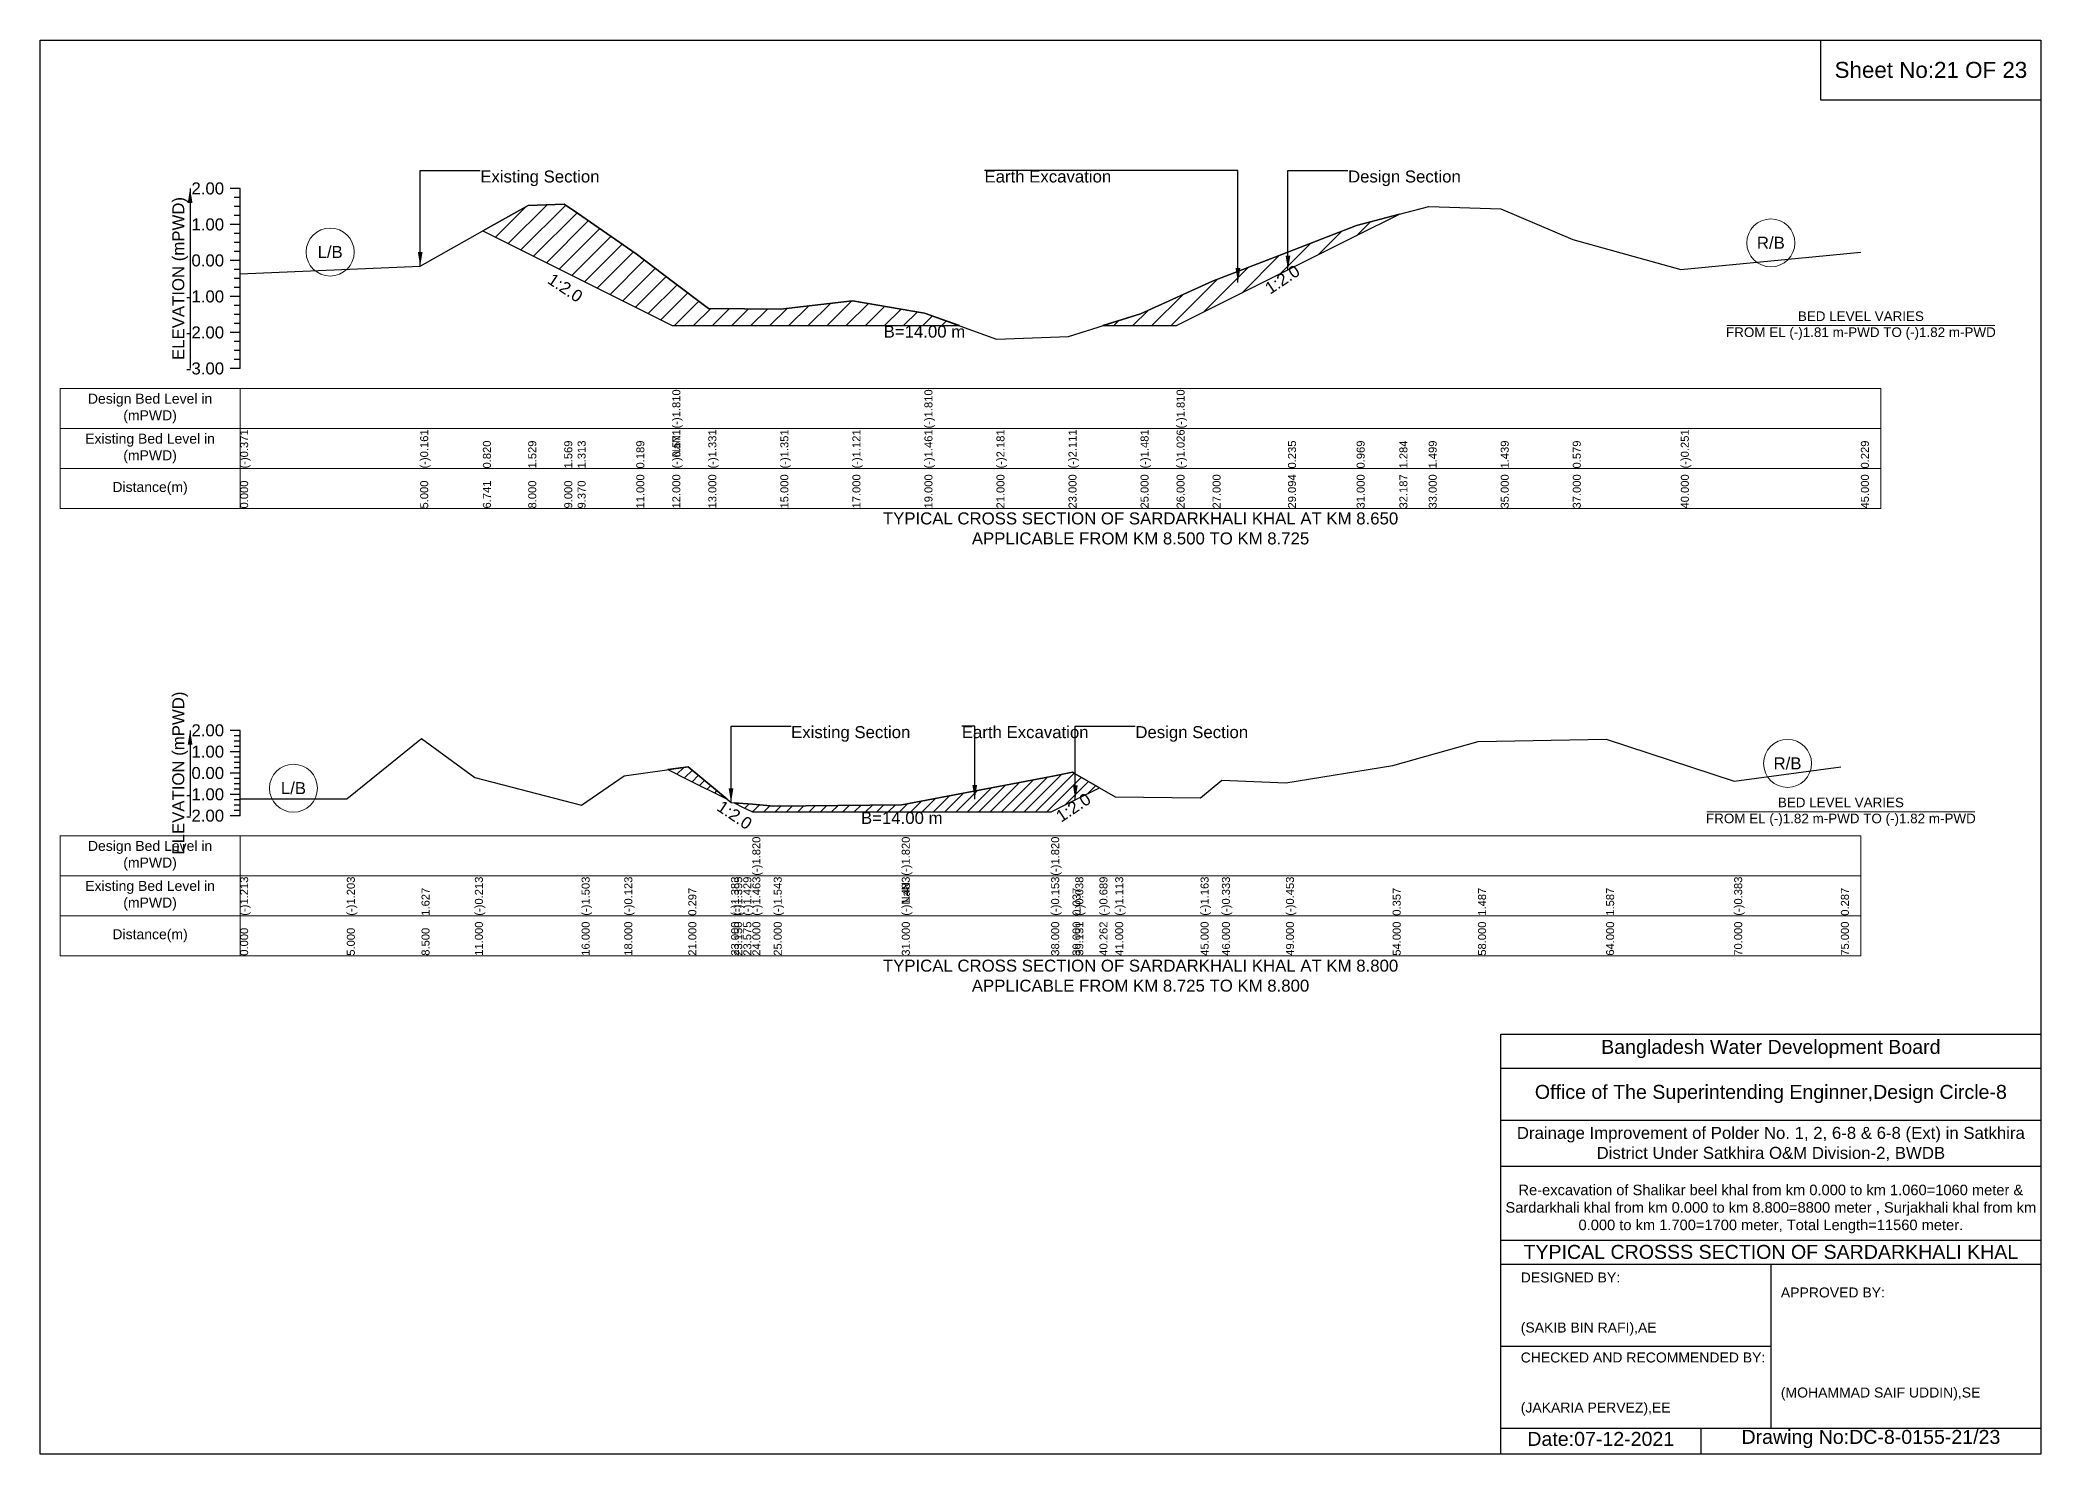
# Model space of a CAD drawing. Header units: inches. Extents: x 93000 to 506000, y -4242 to 0.
# Drawn here: x 300000 to 306000, y -4242 to 0 of the extents above; entities that cross this region are included whole.
import ezdxf

# ---------------------------------------------------------------- set-up
doc = ezdxf.new("R2010")
doc.units = ezdxf.units.IN
doc.header["$LTSCALE"] = 7
doc.header["$MEASUREMENT"] = 0
for name, color, linetype, lineweight in [('Cross section Data Border', 7, 'Continuous', 9), ('Cross Section Labels', 7, 'Continuous', 9), ('Existing_Bed_Level for Xsection', 7, 'Continuous', 25)]:
    doc.layers.add(name, color=color, linetype=linetype, lineweight=lineweight)
doc.styles.get("Standard").update_dxf_attribs({"font": 'arial.ttf'})
doc.dimstyles.get("Standard").update_dxf_attribs({"dimtxt": 0.18, "dimasz": 0.18, "dimexe": 0.18, "dimexo": 0.0625, "dimgap": 0.09, "dimtad": 0, "dimtih": 1, "dimtoh": 1, "dimdec": 4, "dimzin": 0, "dimdsep": 46, "dimtxsty": 'Standard', "dimcen": 0.09, "dimadec": 0, "dimazin": 0, "dimtfac": 1, "dimtdec": 4, "dimtofl": 0, "dimtmove": 0, "dimatfit": 3, "dimfxl": 1, "dimtolj": 1, "dimtzin": 0, "dimarcsym": 0})

msp = doc.modelspace()

# ---------------------------------------------------------------- hatches: boundary and pattern name
at = {"layer": 'Existing_Bed_Level for Xsection'}
h = msp.add_hatch(dxfattribs=at)
h.set_pattern_fill('ANSI31', color=256, scale=324, style=0)
h.paths.add_polyline_path([(301328, -572.9), (301464, -640.9), (301572, -694.9), (301612, -714.9), (301788, -802.9), (301896, -856.9), (302004, -856.9), (302220, -856.9), (302436, -856.9), (302652, -856.9), (302756.7, -856.9), (302652, -819.2), (302436, -782.5), (302220, -807.4), (302004, -805.2), (301896, -723.1), (301788, -641), (301612, -519.6), (301572, -492), (301464, -496.3)])
h = msp.add_hatch(dxfattribs=at)
h.set_pattern_fill('ANSI31', color=256, scale=324, style=0)
h.paths.add_polyline_path([(303187.2, -856.9), (303300, -856.9), (303408, -856.9), (303516, -802.9), (303742.1, -689.9), (303948, -586.9), (304076.2, -522.8), (303948, -556.8), (303742.1, -636.1), (303516, -723.1), (303408, -772.3), (303300, -821.4)])
h = msp.add_hatch(dxfattribs=at)
h.set_pattern_fill('ANSI31', color=256, scale=192, style=0)
h.paths.add_polyline_path([(301882.3, -2188.9), (301944, -2219.7), (302060.1, -2277.8), (301944, -2180.2)])
h = msp.add_hatch(dxfattribs=at)
h.set_pattern_fill('ANSI31', color=256, scale=192, style=0)
h.paths.add_polyline_path([(302081.6, -2288.5), (302108.8, -2302.1), (302136, -2315.7), (302200, -2315.7), (302584, -2315.7), (303032, -2315.7), (303096, -2283.7), (303104.4, -2279.5), (303176.8, -2243.3), (303104.4, -2201.7), (303096, -2196.9), (303032, -2209), (302584, -2294.2), (302200, -2298), (302136, -2292.9), (302108.8, -2290.7)])

# ---------------------------------------------------------------- linework, layer by layer
for points in [[(300000, 0), (306000, 0), (306000, -4242), (300000, -4242)], [(305340, 0), (306000, 0), (306000, -180), (305340, -180)]]:
    msp.add_lwpolyline(points, close=True)
for points in [[(304380, -4242), (304380, -2982), (306000, -2982)], [(304380, -3084), (306000, -3084)], [(304380, -3240), (306000, -3240)], [(304380, -3378), (306000, -3378)], [(304380, -3600), (306000, -3600)], [(304380, -3672), (306000, -3672)], [(305190, -3672), (305190, -4164)], [(304380, -3918), (305190, -3918)], [(304380, -4164), (306000, -4164)], [(304980, -4164), (304980, -4242)]]:
    msp.add_lwpolyline(points)
at = {"layer": 'Cross section Data Border'}
for points in [[(300060, -1045.5), (305520, -1045.5), (305520, -1405.5), (300060, -1405.5)], [(300060, -2387.2), (305460, -2387.2), (305460, -2747.2), (300060, -2747.2)]]:
    msp.add_lwpolyline(points, close=True, dxfattribs=at)
for points in [[(300600, -1045.5), (300600, -1405.5)], [(300060, -1165.5), (305520, -1165.5)], [(300060, -1285.5), (305520, -1285.5)], [(300600, -2387.2), (300600, -2747.2)], [(300060, -2507.2), (305460, -2507.2)], [(300060, -2627.2), (305460, -2627.2)]]:
    msp.add_lwpolyline(points, dxfattribs=at)
at = {"layer": 'Cross Section Labels'}
for points in [[(305058.1, -856.9), (305861.9, -856.9)], [(304998.1, -2315.7), (305801.9, -2315.7)]]:
    msp.add_lwpolyline(points, dxfattribs=at)
for centre in [(305190, -608.6), (300870, -636.2), (305240, -2170.3), (300760, -2244.6)]:
    msp.add_circle(centre, 72, dxfattribs=at)
at = {"layer": 'Existing_Bed_Level for Xsection'}
for points in [[(300600, -445.5), (300570, -445.5)], [(300600, -472.5), (300582, -472.5)], [(300600, -985.5), (300600, -877.5), (300600, -769.5), (300600, -661.5), (300600, -553.5), (300600, -445.5)], [(300600, -499.5), (300582, -499.5)], [(300600, -526.5), (300582, -526.5)], [(300600, -701.5), (301140, -678.8), (301328, -572.9), (301464, -496.3), (301572, -492), (301612, -519.6), (301788, -641), (301896, -723.1), (301896, -723.1), (302004, -805.2), (302220, -807.4), (302436, -782.5), (302652, -819.2), (302652, -819.2), (302868, -897), (303084, -889.4), (303300, -821.4), (303408, -772.3), (303408, -772.3), (303516, -723.1), (303742.1, -636.1), (303948, -556.8), (304076.2, -522.8), (304164, -499.6), (304380, -506), (304596, -598.9), (304920, -688.6), (305460, -636.7)], [(300600, -553.5), (300570, -553.5)], [(300600, -580.5), (300582, -580.5)], [(300600, -607.5), (300582, -607.5)], [(300600, -634.5), (300582, -634.5)], [(300600, -661.5), (300570, -661.5)], [(300600, -688.5), (300582, -688.5)], [(300600, -715.5), (300582, -715.5)], [(300600, -769.5), (300570, -769.5)], [(300600, -742.5), (300582, -742.5)], [(300600, -796.5), (300582, -796.5)], [(300600, -823.5), (300582, -823.5)], [(300600, -877.5), (300570, -877.5)], [(300600, -850.5), (300582, -850.5)], [(300600, -904.5), (300582, -904.5)], [(300600, -931.5), (300582, -931.5)], [(300600, -958.5), (300582, -958.5)], [(300600, -985.5), (300570, -985.5)], [(300600, -2071.2), (300570, -2071.2)], [(300600, -2087.2), (300582, -2087.2)], [(300600, -2327.2), (300600, -2263.2), (300600, -2199.2), (300600, -2135.2), (300600, -2071.2)], [(300600, -2276.9), (300920, -2276.2), (301144, -2095.1), (301304, -2212.9), (301624, -2295.4), (301752, -2207.1), (301944, -2180.2), (302072, -2287.8), (302081.6, -2288.5), (302108.8, -2290.7), (302136, -2292.9), (302136, -2292.9), (302200, -2298), (302584, -2294.2), (302584, -2294.2), (303032, -2209), (303032, -2209), (303096, -2196.9), (303104.4, -2201.7), (303176.8, -2243.3), (303224, -2270.5), (303480, -2273.7), (303544, -2220.6), (303736, -2228.2), (304056, -2176.4), (304312, -2104.1), (304696, -2097.7), (305080, -2223.8), (305400, -2180.9)], [(300600, -2135.2), (300570, -2135.2)], [(300600, -2103.2), (300582, -2103.2)], [(300600, -2119.2), (300582, -2119.2)], [(300600, -2151.2), (300582, -2151.2)], [(300600, -2199.2), (300570, -2199.2)], [(300600, -2167.2), (300582, -2167.2)], [(300600, -2183.2), (300582, -2183.2)], [(300600, -2215.2), (300582, -2215.2)], [(300600, -2263.2), (300570, -2263.2)], [(300600, -2231.2), (300582, -2231.2)], [(300600, -2247.2), (300582, -2247.2)], [(300600, -2279.2), (300582, -2279.2)], [(300600, -2327.2), (300570, -2327.2)], [(300600, -2295.2), (300582, -2295.2)], [(300600, -2311.2), (300582, -2311.2)]]:
    msp.add_lwpolyline(points, dxfattribs=at)
for points in [[(301328, -572.9), (301464, -640.9), (301572, -694.9), (301612, -714.9), (301788, -802.9), (301896, -856.9), (301896, -856.9), (302004, -856.9), (302220, -856.9), (302436, -856.9), (302652, -856.9), (302652, -856.9), (302756.7, -856.9), (302652, -819.2), (302652, -819.2), (302436, -782.5), (302220, -807.4), (302004, -805.2), (301896, -723.1), (301896, -723.1), (301788, -641), (301612, -519.6), (301572, -492), (301464, -496.3)], [(303187.2, -856.9), (303300, -856.9), (303408, -856.9), (303408, -856.9), (303516, -802.9), (303742.1, -689.9), (303948, -586.9), (304076.2, -522.8), (303948, -556.8), (303742.1, -636.1), (303516, -723.1), (303408, -772.3), (303408, -772.3), (303300, -821.4)], [(301882.3, -2188.9), (301944, -2219.7), (302060.1, -2277.8), (301944, -2180.2)], [(302081.6, -2288.5), (302081.6, -2288.5), (302108.8, -2302.1), (302136, -2315.7), (302136, -2315.7), (302200, -2315.7), (302584, -2315.7), (302584, -2315.7), (303032, -2315.7), (303032, -2315.7), (303096, -2283.7), (303104.4, -2279.5), (303176.8, -2243.3), (303176.8, -2243.3), (303176.8, -2243.3), (303104.4, -2201.7), (303096, -2196.9), (303032, -2209), (303032, -2209), (302584, -2294.2), (302584, -2294.2), (302200, -2298), (302136, -2292.9), (302136, -2292.9), (302108.8, -2290.7), (302081.6, -2288.5)]]:
    msp.add_lwpolyline(points, close=True, dxfattribs=at)

# ---------------------------------------------------------------- texts
at = {"attachment_point": 5}
for s, insert, char_height in [('Sheet No:21 OF 23', (305670, -90), 48), ('Bangladesh Water Development Board', (305190, -3027), 42), ('Office of The Superintending Enginner,Design Circle-8', (305190, -3162), 42)]:
    msp.add_mtext(s, dxfattribs=dict(at, insert=insert, char_height=char_height))
for s, insert, char_height, width, attachment_point in [('Drainage Improvement of Polder No. 1, 2, 6-8 & 6-8 (Ext) in Satkhira District Under Satkhira O&M Division-2, BWDB', (305190, -3312), 36, 1680, 5), ('Re-excavation of Shalikar beel khal from km 0.000 to km 1.060=1060 meter & Sardarkhali khal from km 0.000 to km 8.800=8800 meter , Surjakhali khal from km 0.000 to km 1.700=1700 meter, Total Length=11560 meter.', (305190, -3507), 31.4683, 1620, 5), ('TYPICAL CROSSS SECTION OF SARDARKHALI KHAL', (305190, -3636), 42, 1680, 5), ('DESIGNED BY:^J^J^J(SAKIB BIN RAFI),AE', (304440, -3792), 30, 840, 4), ('APPROVED BY:^J^J^J^J^J^J(MOHAMMAD SAIF UDDIN),SE', (305220, -3912), 30, 840, 4), ('CHECKED AND RECOMMENDED BY:^J^J^J(JAKARIA PERVEZ),EE', (304440, -4032), 30, 840, 4), ('Date:07-12-2021', (304680, -4197), 42, 840, 5), ('Drawing No:DC-8-0155-21/23', (305490, -4197), 42, 1320, 5)]:
    msp.add_mtext(s, dxfattribs=dict(insert=insert, char_height=char_height, width=width, attachment_point=attachment_point))
at = {"layer": 'Cross section Data Border', "char_height": 30, "width": 480, "attachment_point": 5}
for s, insert in [('Design Bed Level in (mPWD)', (300330, -1105.5)), ('Existing Bed Level in (mPWD)', (300330, -1225.5)), ('Distance(m)', (300330, -1345.5)), ('Design Bed Level in (mPWD)', (300330, -2447.2)), ('Existing Bed Level in (mPWD)', (300330, -2567.2)), ('Distance(m)', (300330, -2687.2))]:
    msp.add_mtext(s, dxfattribs=dict(at, insert=insert))
at = {"layer": 'Cross Section Labels'}
for s, insert, char_height, attachment_point in [('Existing Section', (301320, -391.5), 36, 1), ('Earth Excavation', (302832, -391.5), 36, 1), ('Design Section', (303922.1, -391.5), 36, 1), ('R/B', (305190, -608.6), 36, 5), ('L/B', (300870, -636.2), 36, 5), ('BED LEVEL VARIES ^JFROM EL (-)1.81 m-PWD TO (-)1.82 m-PWD', (305460, -856.9), 28.8, 5), ('B=14.00 m', (302652, -856.9), 36, 2), ('TYPICAL CROSS SECTION OF SARDARKHALI KHAL AT KM 8.650^JAPPLICABLE FROM KM 8.500 TO KM 8.725', (303300, -1465.5), 36, 5), ('Existing Section', (302252, -2058.4), 36, 1), ('Earth Excavation', (302764, -2058.4), 36, 1), ('Design Section', (303284.4, -2058.4), 36, 1), ('R/B', (305240, -2170.3), 36, 5), ('L/B', (300760, -2244.6), 36, 5), ('BED LEVEL VARIES ^JFROM EL (-)1.82 m-PWD TO (-)1.82 m-PWD', (305400, -2315.7), 28.8, 5), ('B=14.00 m', (302584, -2315.7), 36, 2), ('TYPICAL CROSS SECTION OF SARDARKHALI KHAL AT KM 8.800^JAPPLICABLE FROM KM 8.725 TO KM 8.800', (303300, -2807.2), 36, 5)]:
    msp.add_mtext(s, dxfattribs=dict(at, insert=insert, char_height=char_height, attachment_point=attachment_point))
at = {"layer": 'Cross Section Labels', "char_height": 36, "attachment_point": 2}
for insert, rotation in [((301585, -728.4), 326.30993), ((303715.1, -703.4), 33.69007), ((303088.4, -2287.5), 33.69007), ((302092.8, -2310.1), 326.30993)]:
    msp.add_mtext('1:2.0', dxfattribs=dict(at, insert=insert, rotation=rotation))
at = {"layer": 'Existing_Bed_Level for Xsection', "rotation": 90}
for s, insert, char_height, attachment_point in [('ELEVATION (mPWD)', (300420, -715.5), 36, 5), ('(-)1.810', (301896, -1165.5), 24, 1), ('(-)1.810', (302652, -1165.5), 24, 1), ('(-)1.810', (303408, -1165.5), 24, 1), ('(-)0.371', (300600, -1285.5), 24, 1), ('(-)0.161', (301140, -1285.5), 24, 1), ('(-)0.571', (301896, -1285.5), 24, 1), ('(-)0.571', (301896, -1285.5), 24, 1), ('(-)0.571', (301896, -1285.5), 24, 1), ('(-)NaN', (301896, -1285.5), 24, 1), ('(-)NaN', (301896, -1285.5), 24, 1), ('(-)NaN', (301896, -1285.5), 24, 1), ('(-)1.331', (302004, -1285.5), 24, 1), ('(-)1.351', (302220, -1285.5), 24, 1), ('(-)1.121', (302436, -1285.5), 24, 1), ('(-)1.461', (302652, -1285.5), 24, 1), ('(-)1.461', (302652, -1285.5), 24, 1), ('(-)2.181', (302868, -1285.5), 24, 1), ('(-)2.111', (303084, -1285.5), 24, 1), ('(-)1.481', (303300, -1285.5), 24, 1), ('(-)1.026', (303408, -1285.5), 24, 1), ('(-)1.026', (303408, -1285.5), 24, 1), ('(-)0.251', (304920, -1285.5), 24, 1), ('0.820', (301328, -1285.5), 24, 1), ('1.529', (301464, -1285.5), 24, 1), ('1.569', (301572, -1285.5), 24, 1), ('1.313', (301612, -1285.5), 24, 1), ('0.189', (301788, -1285.5), 24, 1), ('0.235', (303742.1, -1285.5), 24, 1), ('0.969', (303948, -1285.5), 24, 1), ('1.284', (304076.2, -1285.5), 24, 1), ('1.499', (304164, -1285.5), 24, 1), ('1.439', (304380, -1285.5), 24, 1), ('0.579', (304596, -1285.5), 24, 1), ('0.229', (305460, -1285.5), 24, 1), ('11.000', (301788, -1405.5), 24, 1), ('12.000', (301896, -1405.5), 24, 1), ('12.000', (301896, -1405.5), 24, 1), ('12.000', (301896, -1405.5), 24, 1), ('13.000', (302004, -1405.5), 24, 1), ('15.000', (302220, -1405.5), 24, 1), ('17.000', (302436, -1405.5), 24, 1), ('19.000', (302652, -1405.5), 24, 1), ('19.000', (302652, -1405.5), 24, 1), ('19.000', (302652, -1405.5), 24, 1), ('21.000', (302868, -1405.5), 24, 1), ('23.000', (303084, -1405.5), 24, 1), ('25.000', (303300, -1405.5), 24, 1), ('26.000', (303408, -1405.5), 24, 1), ('26.000', (303408, -1405.5), 24, 1), ('26.000', (303408, -1405.5), 24, 1), ('27.000', (303516, -1405.5), 24, 1), ('29.094', (303742.1, -1405.5), 24, 1), ('31.000', (303948, -1405.5), 24, 1), ('32.187', (304076.2, -1405.5), 24, 1), ('33.000', (304164, -1405.5), 24, 1), ('35.000', (304380, -1405.5), 24, 1), ('37.000', (304596, -1405.5), 24, 1), ('40.000', (304920, -1405.5), 24, 1), ('45.000', (305460, -1405.5), 24, 1), ('0.000', (300600, -1405.5), 24, 1), ('5.000', (301140, -1405.5), 24, 1), ('6.741', (301328, -1405.5), 24, 1), ('8.000', (301464, -1405.5), 24, 1), ('9.000', (301572, -1405.5), 24, 1), ('9.370', (301612, -1405.5), 24, 1), ('ELEVATION (mPWD)', (300420, -2199.2), 36, 5), ('(-)1.820', (302136, -2507.2), 24, 1), ('(-)1.820', (302584, -2507.2), 24, 1), ('(-)1.820', (303032, -2507.2), 24, 1), ('(-)1.213', (300600, -2627.2), 24, 1), ('(-)1.203', (300920, -2627.2), 24, 1), ('(-)0.213', (301304, -2627.2), 24, 1), ('(-)1.503', (301624, -2627.2), 24, 1), ('(-)0.123', (301752, -2627.2), 24, 1), ('(-)1.383', (302072, -2627.2), 24, 1), ('(-)1.395', (302081.6, -2627.2), 24, 1), ('(-)1.429', (302108.8, -2627.2), 24, 1), ('(-)1.463', (302136, -2627.2), 24, 1), ('(-)1.463', (302136, -2627.2), 24, 1), ('(-)1.463', (302136, -2627.2), 24, 1), ('(-)1.543', (302200, -2627.2), 24, 1), ('(-)1.483', (302584, -2627.2), 24, 1), ('(-)1.483', (302584, -2627.2), 24, 1), ('(-)0.153', (303032, -2627.2), 24, 1), ('(-)0.153', (303032, -2627.2), 24, 1), ('(-)0.153', (303032, -2627.2), 24, 1), ('(-)0.038', (303104.4, -2627.2), 24, 1), ('(-)0.689', (303176.8, -2627.2), 24, 1), ('(-)1.113', (303224, -2627.2), 24, 1), ('(-)1.163', (303480, -2627.2), 24, 1), ('(-)0.333', (303544, -2627.2), 24, 1), ('(-)0.453', (303736, -2627.2), 24, 1), ('(-)0.383', (305080, -2627.2), 24, 1), ('1.627', (301144, -2627.2), 24, 1), ('0.297', (301944, -2627.2), 24, 1), ('(-)NaN', (302584, -2627.2), 24, 1), ('0.037', (303096, -2627.2), 24, 1), ('0.357', (304056, -2627.2), 24, 1), ('1.487', (304312, -2627.2), 24, 1), ('1.587', (304696, -2627.2), 24, 1), ('0.287', (305400, -2627.2), 24, 1), ('0.000', (300600, -2747.2), 24, 1), ('5.000', (300920, -2747.2), 24, 1), ('8.500', (301144, -2747.2), 24, 1), ('11.000', (301304, -2747.2), 24, 1), ('16.000', (301624, -2747.2), 24, 1), ('18.000', (301752, -2747.2), 24, 1), ('21.000', (301944, -2747.2), 24, 1), ('23.000', (302072, -2747.2), 24, 1), ('23.150', (302081.6, -2747.2), 24, 1), ('23.575', (302108.8, -2747.2), 24, 1), ('24.000', (302136, -2747.2), 24, 1), ('24.000', (302136, -2747.2), 24, 1), ('24.000', (302136, -2747.2), 24, 1), ('25.000', (302200, -2747.2), 24, 1), ('31.000', (302584, -2747.2), 24, 1), ('31.000', (302584, -2747.2), 24, 1), ('31.000', (302584, -2747.2), 24, 1), ('38.000', (303032, -2747.2), 24, 1), ('38.000', (303032, -2747.2), 24, 1), ('38.000', (303032, -2747.2), 24, 1), ('39.000', (303096, -2747.2), 24, 1), ('39.131', (303104.4, -2747.2), 24, 1), ('40.262', (303176.8, -2747.2), 24, 1), ('41.000', (303224, -2747.2), 24, 1), ('45.000', (303480, -2747.2), 24, 1), ('46.000', (303544, -2747.2), 24, 1), ('49.000', (303736, -2747.2), 24, 1), ('54.000', (304056, -2747.2), 24, 1), ('58.000', (304312, -2747.2), 24, 1), ('64.000', (304696, -2747.2), 24, 1), ('70.000', (305080, -2747.2), 24, 1), ('75.000', (305400, -2747.2), 24, 1)]:
    msp.add_mtext(s, dxfattribs=dict(at, insert=insert, char_height=char_height, attachment_point=attachment_point))
at = {"layer": 'Existing_Bed_Level for Xsection', "char_height": 36, "attachment_point": 6}
for s, insert in [('2.00', (300552, -445.5)), ('1.00', (300552, -553.5)), ('0.00', (300552, -661.5)), ('-1.00', (300552, -769.5)), ('-2.00', (300552, -877.5)), ('-3.00', (300552, -985.5)), ('2.00', (300552, -2071.2)), ('1.00', (300552, -2135.2)), ('0.00', (300552, -2199.2)), ('-1.00', (300552, -2263.2)), ('-2.00', (300552, -2327.2))]:
    msp.add_mtext(s, dxfattribs=dict(at, insert=insert))

# ---------------------------------------------------------------- leaders
at = {"layer": 'Cross Section Labels', "annotation_type": 0, "has_hookline": 1}
for points, hookline_direction, text_width in [([(301140, -678.8), (301140, -391.5), (301319.9, -391.5)], 0, 350.4), ([(303592.1, -727.5), (303592.1, -391.5), (302832.1, -391.5)], 1, 372.7), ([(303742.1, -689.9), (303742.1, -391.5), (303922, -391.5)], 0, 330.9), ([(302072, -2287.8), (302072, -2058.4), (302251.9, -2058.4)], 0, 350.4), ([(302802.9, -2277.9), (302802.9, -2058.4), (302763.9, -2058.4)], 0, 372.7), ([(303104.4, -2279.5), (303104.4, -2058.4), (303284.3, -2058.4)], 0, 330.9)]:
    msp.add_leader(points, dimstyle='Standard', override={"dimasz": 43.2}, dxfattribs=dict(at, hookline_direction=hookline_direction, text_width=text_width))
at = {"layer": 'Existing_Bed_Level for Xsection'}
for points in [[(300450, -445.5), (300450, -985.5)], [(300450, -2071.2), (300450, -2327.2)]]:
    msp.add_leader(points, dimstyle='Standard', override={"dimasz": 43.2}, dxfattribs=at)

doc.saveas('drawing.dxf')
